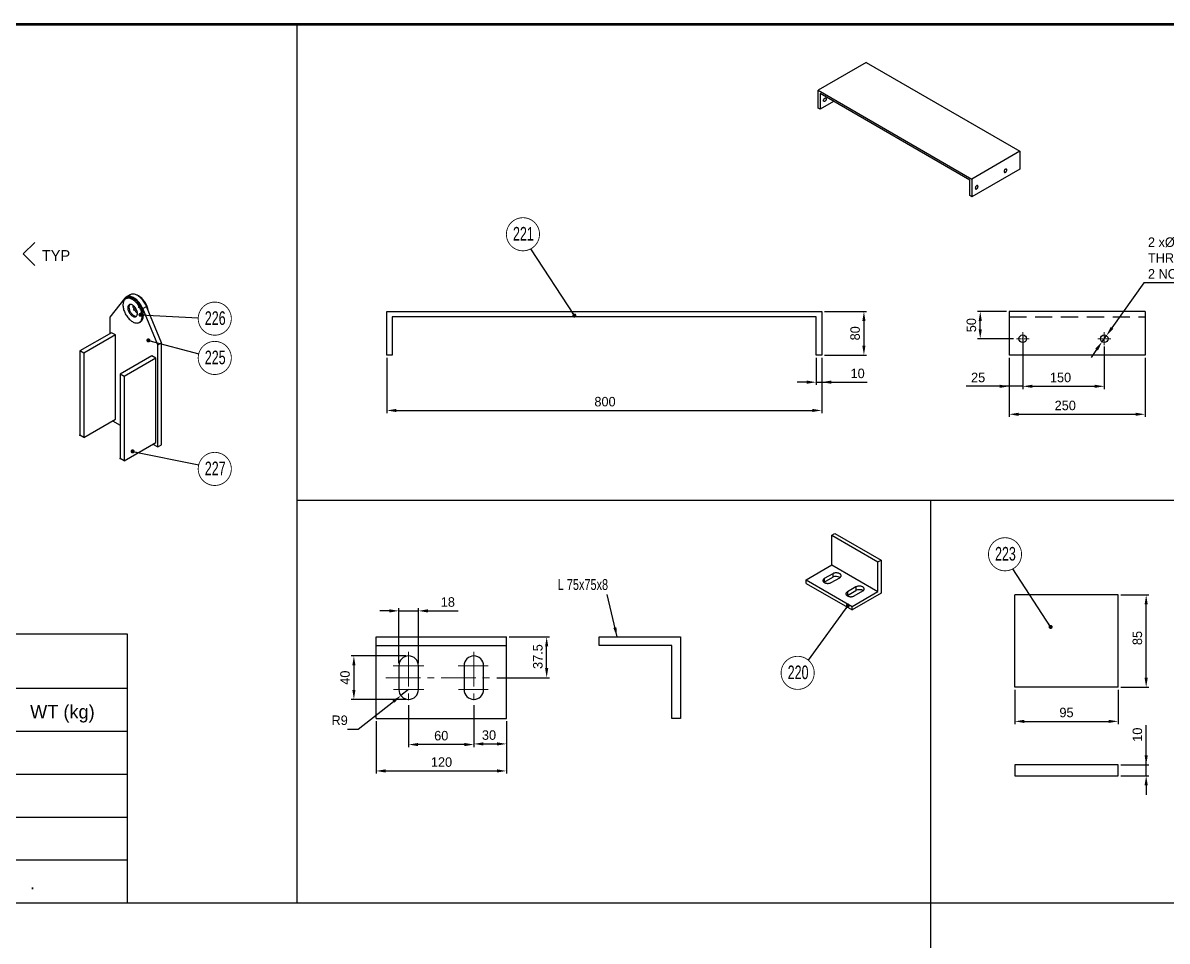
# Model space of a CAD drawing. Header units: millimetres. Extents: x 0 to 16187, y -20471 to 6290.
# Drawn here: x 12631.7 to 13052.8, y 3085.6 to 3423.6 of the extents above; entities that cross this region are included whole.
import ezdxf
from ezdxf.enums import TextEntityAlignment as Align

# ---------------------------------------------------------------- set-up
doc = ezdxf.new("R2010")
doc.units = ezdxf.units.MM
doc.header["$PDSIZE"] = -1
doc.linetypes.add('CENTERX2', pattern=[20.32, 12.7, -2.54, 2.54, -2.54])
doc.linetypes.add('HIDDEN', pattern=[9.525, 6.35, -3.175])
doc.layers.add('BORDER1', color=3, linetype='Continuous')
doc.layers.add('BORDER2', color=7, linetype='Continuous')
doc.styles.add('ROMANC', font='ROMANC', dxfattribs={"height": 5})
doc.styles.add('ROMANS', font='ROMANS.shx', dxfattribs={"width": 0.8})
doc.styles.add('ROMANT', font='ROMANT', dxfattribs={"height": 4})
doc.styles.add('SLDTEXTSTYLE0', font='TXT', dxfattribs={"width": 0.75})
doc.styles.add('SLDTEXTSTYLE2', font='TXT', dxfattribs={"width": 0.686449})
doc.dimstyles.new('AM_ISO', dxfattribs={"dimtxt": 3.5, "dimasz": 3.5, "dimexe": 1, "dimexo": 1, "dimgap": 1.5, "dimtad": 1, "dimdsep": 46, "dimtxsty": 'Standard', "dimcen": 0, "dimclrd": 1, "dimclre": 1, "dimclrt": 1, "dimadec": 0, "dimazin": 2, "dimtp": 0.1, "dimtm": 0.1, "dimtfac": 0.71, "dimtdec": 3, "dimtmove": 0, "dimatfit": 3, "dimfxl": 1, "dimlwd": -1, "dimlwe": -1, "dimarcsym": 1})
doc.dimstyles.new('AM_ISO$3', dxfattribs={"dimtxt": 3.5, "dimasz": 3.5, "dimexe": 1, "dimexo": 1, "dimgap": 1.5, "dimtad": 1, "dimtoh": 1, "dimdsep": 46, "dimtxsty": 'Standard', "dimcen": 0, "dimclrd": 1, "dimclre": 1, "dimclrt": 1, "dimadec": 0, "dimazin": 2, "dimtp": 0.1, "dimtm": 0.1, "dimtfac": 0.71, "dimtdec": 3, "dimtofl": 0, "dimtmove": 0, "dimatfit": 0, "dimfxl": 1, "dimlwd": -1, "dimlwe": -1, "dimarcsym": 1})
doc.dimstyles.new('AM_ISO$7', dxfattribs={"dimtxt": 3.5, "dimasz": 3.5, "dimexe": 1, "dimexo": 1, "dimgap": 1.5, "dimtad": 1, "dimtoh": 1, "dimdsep": 46, "dimtxsty": 'Standard', "dimcen": 0, "dimclrd": 1, "dimclre": 1, "dimclrt": 1, "dimadec": 0, "dimazin": 2, "dimtp": 0.1, "dimtm": 0.1, "dimtfac": 0.71, "dimtdec": 3, "dimtmove": 0, "dimatfit": 3, "dimfxl": 1, "dimlwd": -1, "dimlwe": -1, "dimarcsym": 1})
doc.dimstyles.new('SLDDIMSTYLE7', dxfattribs={"dimtxt": 0.18, "dimasz": 3.556, "dimexe": 0, "dimexo": 0.0625, "dimgap": 0, "dimtad": 0, "dimtih": 1, "dimtoh": 1, "dimdec": 0, "dimrnd": 1e-09, "dimzin": 0, "dimdsep": 46, "dimtxsty": 'Standard', "dimsah": 1, "dimcen": 0.09, "dimadec": 0, "dimazin": 0, "dimtfac": 3.556, "dimtdec": 0, "dimtofl": 0, "dimtmove": 0, "dimatfit": 3, "dimfxl": 1, "dimfrac": 2, "dimtolj": 1, "dimtzin": 0, "dimarcsym": 0})

# ---------------------------------------------------------------- blocks, each defined once
blk = doc.blocks.new('*U609')
at = {"layer": 'BORDER1', "color": 154, "true_color": 0x1859a9, "const_width": 1}
blk.add_lwpolyline([(1.81, 811), (1144, 811), (1144, 0), (0, 0), (0, 811)], close=True, dxfattribs=at)
at = {"layer": 'BORDER2', "flags": 8}
for tag, height, style, p in [('REV-A', 3.24, 'ROMANS', (986.93, 140.25)), ('RE-A', 8.06, 'ROMANT', (1084.63, 7.17))]:
    blk.add_attdef(tag, text='', height=height, dxfattribs=dict(at, style=style)).set_placement(p, align=Align.CENTER)
at = {"layer": 'BORDER2', "style": 'ROMANS', "width": 3.830216}
blk.add_attdef('DATE-A', text='', height=3.24, dxfattribs=at).set_placement((995.51, 140.25), (1008.51, 140.25), align=Align.FIT)
at = {"layer": 'BORDER2'}
for tag, height, style, p in [('DRN-A', 3.24, 'ROMANS', (1018.38, 140.25)), ('CHD-A', 3.24, 'ROMANS', (1032.35, 140.25)), ('APD-A', 3.24, 'ROMANS', (1046.64, 140.25)), ('CONS_CONT_VEND', 4.2, 'ROMANC', (1061.39, 72.83))]:
    blk.add_attdef(tag, text='', height=height, dxfattribs=dict(at, style=style)).set_placement(p, align=Align.CENTER)
at = {"layer": 'BORDER2', "style": 'ROMANS', "width": 0.8}
for tag, p, height in [('1:X', (997.23, 122.55), 3.5), ('LOC', (1042.74, 122.55), 3.5), ('PROJ_NO', (1118.64, 122.55), 3.5), ('CONS_DRG_NO', (1011, 63), 3)]:
    blk.add_attdef(tag, p, '', height=height, dxfattribs=at)
at = {"layer": 'BORDER2', "lineweight": 30, "width": 0.8, "flags": 104}
blk.add_attdef('COMMENTS-A', text='', height=2.2, dxfattribs=at).set_placement((1055.21, 142.07), align=Align.MIDDLE_LEFT)
at = {"layer": 'BORDER2', "style": 'ROMANS', "width": 0.8}
for tag, p in [('PROJECT_TITLE_1', (1061.07, 55.35)), ('PROJECT_TITLE_2', (1061.07, 49.3))]:
    blk.add_attdef(tag, text='', height=3.5, dxfattribs=at).set_placement(p, align=Align.MIDDLE)
at = {"layer": 'BORDER2', "style": 'ROMANT', "width": 0.8}
for tag, p in [('DRG_TITLE_1', (1061.07, 36.31)), ('DRG_TITLE_2', (1061.07, 28.31)), ('DRG_TITLE_3', (1061.07, 20.31))]:
    blk.add_attdef(tag, text='', height=5, dxfattribs=at).set_placement(p, align=Align.CENTER)
at = {"layer": 'BORDER2', "style": 'ROMANT'}
for tag, p in [('AR', (995, 7.17)), ('PA', (1011.74, 7.17)), ('DC', (1028.45, 7.17)), ('TS', (1120.84, 7.17))]:
    blk.add_attdef(tag, p, '', height=8.06, dxfattribs=at)
for tag, p in [('SRNO', (1074.7, 7.17)), ('SH', (1115.8, 7.18))]:
    blk.add_attdef(tag, text='', height=8.06, dxfattribs=at).set_placement(p, align=Align.RIGHT)
at = {"layer": 'BORDER2', "style": 'ROMANS', "flags": 2}
blk.add_attdef('TB_VERSION', text='', height=2, dxfattribs=at).set_placement((1, -1), align=Align.TOP_LEFT)
blk = doc.blocks.new('*D4279')
at = {"color": 1, "linetype": 'ByBlock'}
for p, q in [((12797.68, 3172.46), (12797.68, 3157.19)), ((12809.68, 3166.57), (12809.68, 3157.19)), ((12801.18, 3158.19), (12806.18, 3158.19))]:
    blk.add_line(p, q, dxfattribs=at)
at = {"color": 1}
for points in [[(12801.18, 3158.77), (12801.18, 3157.6), (12797.68, 3158.19)], [(12806.18, 3157.6), (12806.18, 3158.77), (12809.68, 3158.19)]]:
    blk.add_solid(points, dxfattribs=at)
at = {"layer": 'Defpoints', "color": 0}
for p in [(12797.68, 3173.46), (12809.68, 3167.57), (12809.68, 3158.19)]:
    blk.add_point(p, dxfattribs=at)
at = {"color": 1, "insert": (12803.25, 3163.19), "char_height": 3.5, "attachment_point": 2}
blk.add_mtext('30', dxfattribs=at)
blk = doc.blocks.new('SW_NOTE_0_3')
at = {"color": 0, "linetype": 'Continuous', "lineweight": 0, "insert": (0.5, 4.9), "char_height": 10, "attachment_point": 1, "style": 'SLDTEXTSTYLE0'}
blk.add_mtext('L 75x75x8', dxfattribs=at)
blk = doc.blocks.new('*D4281')
at = {"color": 1, "linetype": 'ByBlock'}
for p, q in [((12765.67, 3300.35), (12765.67, 3279.94)), ((12925.67, 3300.35), (12925.67, 3279.94)), ((12769.17, 3280.94), (12922.17, 3280.94))]:
    blk.add_line(p, q, dxfattribs=at)
at = {"color": 1}
for points in [[(12769.17, 3281.53), (12769.17, 3280.36), (12765.67, 3280.94)], [(12922.17, 3280.36), (12922.17, 3281.53), (12925.67, 3280.94)]]:
    blk.add_solid(points, dxfattribs=at)
at = {"layer": 'Defpoints', "color": 0}
for p in [(12765.67, 3301.35), (12925.67, 3301.35), (12925.67, 3280.94)]:
    blk.add_point(p, dxfattribs=at)
at = {"color": 1, "insert": (12845.94, 3285.94), "char_height": 3.5, "attachment_point": 2}
blk.add_mtext('800', dxfattribs=at)
blk = doc.blocks.new('*D4282')
at = {"color": 1, "linetype": 'ByBlock'}
for p, q in [((12923.67, 3300.35), (12923.67, 3290.35)), ((12925.67, 3300.35), (12925.67, 3290.35)), ((12920.17, 3291.35), (12916.67, 3291.35)), ((12923.67, 3291.35), (12925.67, 3291.35)), ((12925.67, 3291.35), (12942.44, 3291.35)), ((12929.17, 3291.35), (12932.67, 3291.35))]:
    blk.add_line(p, q, dxfattribs=at)
at = {"color": 1}
for points in [[(12920.17, 3290.77), (12920.17, 3291.94), (12923.67, 3291.35)], [(12929.17, 3291.94), (12929.17, 3290.77), (12925.67, 3291.35)]]:
    blk.add_solid(points, dxfattribs=at)
at = {"layer": 'Defpoints', "color": 0}
for p in [(12923.67, 3301.35), (12925.67, 3301.35), (12925.67, 3291.35)]:
    blk.add_point(p, dxfattribs=at)
at = {"color": 1, "insert": (12938.9, 3296.35), "char_height": 3.5, "attachment_point": 2}
blk.add_mtext('10', dxfattribs=at)
blk = doc.blocks.new('*D4285')
at = {"color": 1, "linetype": 'ByBlock'}
for p, q in [((12999.66, 3308.25), (12999.66, 3288.84)), ((12994.66, 3300.35), (12994.66, 3288.84)), ((12994.66, 3289.84), (12978.82, 3289.84)), ((12991.16, 3289.84), (12987.66, 3289.84)), ((12999.66, 3289.84), (12994.66, 3289.84)), ((13003.16, 3289.84), (13006.66, 3289.84))]:
    blk.add_line(p, q, dxfattribs=at)
at = {"color": 1}
for points in [[(12991.16, 3289.25), (12991.16, 3290.42), (12994.66, 3289.84)], [(13003.16, 3290.42), (13003.16, 3289.25), (12999.66, 3289.84)]]:
    blk.add_solid(points, dxfattribs=at)
at = {"layer": 'Defpoints', "color": 0}
for p in [(12999.66, 3309.25), (12994.66, 3301.35), (12994.66, 3289.84)]:
    blk.add_point(p, dxfattribs=at)
at = {"color": 1, "insert": (12983.24, 3294.84), "char_height": 3.5, "attachment_point": 2}
blk.add_mtext('25', dxfattribs=at)
blk = doc.blocks.new('*D4286')
at = {"color": 1, "linetype": 'ByBlock'}
for p, q in [((12999.66, 3304.45), (12999.66, 3288.84)), ((13029.66, 3304.45), (13029.66, 3288.84)), ((13003.16, 3289.84), (13026.16, 3289.84))]:
    blk.add_line(p, q, dxfattribs=at)
at = {"color": 1}
for points in [[(13003.16, 3290.42), (13003.16, 3289.25), (12999.66, 3289.84)], [(13026.16, 3289.25), (13026.16, 3290.42), (13029.66, 3289.84)]]:
    blk.add_solid(points, dxfattribs=at)
at = {"layer": 'Defpoints', "color": 0}
for p in [(12999.66, 3305.45), (13029.66, 3305.45), (13029.66, 3289.84)]:
    blk.add_point(p, dxfattribs=at)
at = {"color": 1, "insert": (13013.56, 3294.84), "char_height": 3.5, "attachment_point": 2}
blk.add_mtext('150', dxfattribs=at)
blk = doc.blocks.new('*D4287')
at = {"color": 1, "linetype": 'ByBlock'}
for p, q in [((12994.66, 3300.35), (12994.66, 3278.54)), ((13044.66, 3300.35), (13044.66, 3278.54)), ((12998.16, 3279.54), (13041.16, 3279.54))]:
    blk.add_line(p, q, dxfattribs=at)
at = {"color": 1}
for points in [[(12998.16, 3280.12), (12998.16, 3278.95), (12994.66, 3279.54)], [(13041.16, 3278.95), (13041.16, 3280.12), (13044.66, 3279.54)]]:
    blk.add_solid(points, dxfattribs=at)
at = {"layer": 'Defpoints', "color": 0}
for p in [(12994.66, 3301.35), (13044.66, 3301.35), (13044.66, 3279.54)]:
    blk.add_point(p, dxfattribs=at)
at = {"color": 1, "insert": (13015.3, 3284.54), "char_height": 3.5, "attachment_point": 2}
blk.add_mtext('250', dxfattribs=at)
blk = doc.blocks.new('*D4288')
at = {"color": 1, "linetype": 'ByBlock'}
for p, q in [((12926.67, 3317.35), (12942.21, 3317.35)), ((12941.21, 3313.85), (12941.21, 3304.85)), ((12926.67, 3301.35), (12942.21, 3301.35))]:
    blk.add_line(p, q, dxfattribs=at)
at = {"color": 1}
for points in [[(12941.79, 3313.85), (12940.62, 3313.85), (12941.21, 3317.35)], [(12940.62, 3304.85), (12941.79, 3304.85), (12941.21, 3301.35)]]:
    blk.add_solid(points, dxfattribs=at)
at = {"layer": 'Defpoints', "color": 0}
for p in [(12925.67, 3317.35), (12925.67, 3301.35), (12941.21, 3301.35)]:
    blk.add_point(p, dxfattribs=at)
at = {"color": 1, "insert": (12936.21, 3309.34), "char_height": 3.5, "attachment_point": 2, "rotation": 90}
blk.add_mtext('80', dxfattribs=at)
blk = doc.blocks.new('*D4289')
at = {"color": 1, "linetype": 'ByBlock'}
for p, q in [((13044.22, 3327.99), (13032.48, 3311.36)), ((13147.98, 3327.99), (13044.22, 3327.99)), ((13028.85, 3306.21), (13030.46, 3308.5)), ((13026.83, 3303.35), (13024.81, 3300.49))]:
    blk.add_line(p, q, dxfattribs=at)
at = {"color": 1}
for points in [[(13032.01, 3311.69), (13032.96, 3311.02), (13030.46, 3308.5)], [(13027.31, 3303.01), (13026.35, 3303.69), (13028.85, 3306.21)]]:
    blk.add_solid(points, dxfattribs=at)
at = {"layer": 'Defpoints', "color": 0}
for p in [(13028.85, 3306.21), (13030.46, 3308.5)]:
    blk.add_point(p, dxfattribs=at)
at = {"color": 1, "insert": (13045.72, 3344.65), "char_height": 3.5, "width": 102.2587, "attachment_point": 1}
blk.add_mtext('2 x%%c14 HOLES\\PTHRU ON THIS FACE AS SHOWN.\\P2 NO ON OPPOSITE SIDE', dxfattribs=at)
blk = doc.blocks.new('SW_CENTERMARKSYMBOL_6')
at = {"color": 0, "linetype": 'Continuous', "lineweight": 18}
for p, q in [((-0.1, 0), (-0.472, 0)), ((0, 0), (-0.05, 0)), ((0, 0.1), (0, 0.472)), ((0, 0), (0, 0.05)), ((0, 0), (0, -0.05)), ((0, 0), (0.05, 0)), ((0.1, 0), (0.472, 0)), ((0, -0.1), (0, -0.472))]:
    blk.add_line(p, q, dxfattribs=at)
blk = doc.blocks.new('SW_CENTERMARKSYMBOL_7')
at = {"color": 0, "linetype": 'Continuous', "lineweight": 18}
for p, q in [((-0.1, 0), (-0.472, 0)), ((0, 0), (-0.05, 0)), ((0, 0.1), (0, 0.472)), ((0, 0), (0, 0.05)), ((0, 0), (0, -0.05)), ((0, 0), (0.05, 0)), ((0.1, 0), (0.472, 0)), ((0, -0.1), (0, -0.472))]:
    blk.add_line(p, q, dxfattribs=at)
blk = doc.blocks.new('*D4378')
at = {"color": 1, "linetype": 'ByBlock'}
for p, q in [((12761.68, 3166.57), (12761.68, 3147.23)), ((12809.68, 3166.57), (12809.68, 3147.23)), ((12765.18, 3148.23), (12806.18, 3148.23))]:
    blk.add_line(p, q, dxfattribs=at)
at = {"color": 1}
for points in [[(12765.18, 3148.82), (12765.18, 3147.65), (12761.68, 3148.23)], [(12806.18, 3147.65), (12806.18, 3148.82), (12809.68, 3148.23)]]:
    blk.add_solid(points, dxfattribs=at)
at = {"layer": 'Defpoints', "color": 0}
for p in [(12761.68, 3167.57), (12809.68, 3167.57), (12809.68, 3148.23)]:
    blk.add_point(p, dxfattribs=at)
at = {"color": 1, "insert": (12785.78, 3151.48), "char_height": 3.5, "attachment_point": 5}
blk.add_mtext('120', dxfattribs=at)
blk = doc.blocks.new('*D4379')
at = {"color": 1, "linetype": 'ByBlock'}
for p, q in [((12810.68, 3197.57), (12825.47, 3197.57)), ((12824.47, 3186.07), (12824.47, 3194.07)), ((12806.08, 3182.57), (12825.47, 3182.57))]:
    blk.add_line(p, q, dxfattribs=at)
at = {"color": 1}
for points in [[(12825.05, 3194.07), (12823.89, 3194.07), (12824.47, 3197.57)], [(12823.89, 3186.07), (12825.05, 3186.07), (12824.47, 3182.57)]]:
    blk.add_solid(points, dxfattribs=at)
at = {"layer": 'Defpoints', "color": 0}
for p in [(12809.68, 3197.57), (12824.47, 3197.57), (12805.08, 3182.57)]:
    blk.add_point(p, dxfattribs=at)
at = {"color": 1, "insert": (12821.22, 3190.33), "char_height": 3.5, "attachment_point": 5, "rotation": 90}
blk.add_mtext('37.5', dxfattribs=at)
blk = doc.blocks.new('*D4381')
at = {"color": 1, "linetype": 'ByBlock'}
for p, q in [((12773.68, 3172.46), (12773.68, 3156.95)), ((12797.68, 3172.46), (12797.68, 3156.95)), ((12794.18, 3157.95), (12777.18, 3157.95))]:
    blk.add_line(p, q, dxfattribs=at)
at = {"color": 1}
for points in [[(12777.18, 3158.53), (12777.18, 3157.36), (12773.68, 3157.95)], [(12794.18, 3157.36), (12794.18, 3158.53), (12797.68, 3157.95)]]:
    blk.add_solid(points, dxfattribs=at)
at = {"layer": 'Defpoints', "color": 0}
for p in [(12773.68, 3173.46), (12797.68, 3173.46), (12773.68, 3157.95)]:
    blk.add_point(p, dxfattribs=at)
at = {"color": 1, "insert": (12785.68, 3161.2), "char_height": 3.5, "attachment_point": 5}
blk.add_mtext('60', dxfattribs=at)
blk = doc.blocks.new('*D4382')
at = {"color": 1, "linetype": 'ByBlock'}
for p, q in [((12772.68, 3190.57), (12752.54, 3190.57)), ((12753.54, 3187.07), (12753.54, 3178.07)), ((12772.68, 3174.57), (12752.54, 3174.57))]:
    blk.add_line(p, q, dxfattribs=at)
at = {"color": 1}
for points in [[(12754.12, 3187.07), (12752.96, 3187.07), (12753.54, 3190.57)], [(12752.96, 3178.07), (12754.12, 3178.07), (12753.54, 3174.57)]]:
    blk.add_solid(points, dxfattribs=at)
at = {"layer": 'Defpoints', "color": 0}
for p in [(12773.68, 3190.57), (12753.54, 3174.57), (12773.68, 3174.57)]:
    blk.add_point(p, dxfattribs=at)
at = {"color": 1, "insert": (12750.29, 3182.57), "char_height": 3.5, "attachment_point": 5, "rotation": 90}
blk.add_mtext('40', dxfattribs=at)
blk = doc.blocks.new('*D4383')
at = {"color": 1, "linetype": 'ByBlock'}
for p, q in [((12766.58, 3207.16), (12763.08, 3207.16)), ((12770.08, 3187.97), (12770.08, 3208.16)), ((12770.08, 3207.16), (12777.28, 3207.16)), ((12777.28, 3187.97), (12777.28, 3208.16)), ((12780.78, 3207.16), (12791.95, 3207.16))]:
    blk.add_line(p, q, dxfattribs=at)
at = {"color": 1}
for points in [[(12766.58, 3206.57), (12766.58, 3207.74), (12770.08, 3207.16)], [(12780.78, 3207.74), (12780.78, 3206.57), (12777.28, 3207.16)]]:
    blk.add_solid(points, dxfattribs=at)
at = {"layer": 'Defpoints', "color": 0}
for p in [(12777.28, 3207.16), (12770.08, 3186.97), (12777.28, 3186.97)]:
    blk.add_point(p, dxfattribs=at)
at = {"color": 1, "insert": (12788.12, 3210.41), "char_height": 3.5, "attachment_point": 5}
blk.add_mtext('18', dxfattribs=at)
blk = doc.blocks.new('*D4384')
at = {"color": 1, "linetype": 'ByBlock'}
for p, q in [((12773.68, 3178.17), (12770.85, 3175.95)), ((12755.05, 3163.62), (12768.09, 3173.8)), ((12751.21, 3163.62), (12755.05, 3163.62))]:
    blk.add_line(p, q, dxfattribs=at)
at = {"color": 1}
blk.add_solid([(12768.45, 3173.34), (12767.73, 3174.26), (12770.85, 3175.95)], dxfattribs=at)
at = {"layer": 'Defpoints', "color": 0}
for p in [(12770.85, 3175.95), (12773.68, 3178.17)]:
    blk.add_point(p, dxfattribs=at)
at = {"color": 1, "insert": (12748.3, 3166.87), "char_height": 3.5, "attachment_point": 5}
blk.add_mtext('R9', dxfattribs=at)
blk = doc.blocks.new('*D4387')
at = {"color": 1, "linetype": 'ByBlock'}
for p, q in [((12993.66, 3317.35), (12983.01, 3317.35)), ((12984.01, 3310.85), (12984.01, 3313.85)), ((12996.3, 3307.35), (12983.01, 3307.35))]:
    blk.add_line(p, q, dxfattribs=at)
at = {"color": 1}
for points in [[(12984.6, 3313.85), (12983.43, 3313.85), (12984.01, 3317.35)], [(12983.43, 3310.85), (12984.6, 3310.85), (12984.01, 3307.35)]]:
    blk.add_solid(points, dxfattribs=at)
at = {"layer": 'Defpoints', "color": 0}
for p in [(12984.01, 3317.35), (12994.66, 3317.35), (12997.3, 3307.35)]:
    blk.add_point(p, dxfattribs=at)
at = {"color": 1, "insert": (12980.76, 3312.35), "char_height": 3.5, "attachment_point": 5, "rotation": 90}
blk.add_mtext('50', dxfattribs=at)
blk = doc.blocks.new('*D4419')
at = {"color": 1, "linetype": 'ByBlock'}
for p, q in [((13045.07, 3150.46), (13045.07, 3165.12)), ((13045.07, 3153.96), (13045.07, 3157.46)), ((13035.75, 3150.46), (13046.07, 3150.46)), ((13045.07, 3146.46), (13045.07, 3150.46)), ((13035.75, 3146.46), (13046.07, 3146.46)), ((13045.07, 3142.96), (13045.07, 3139.46))]:
    blk.add_line(p, q, dxfattribs=at)
at = {"color": 1}
for points in [[(13044.49, 3153.96), (13045.65, 3153.96), (13045.07, 3150.46)], [(13045.65, 3142.96), (13044.49, 3142.96), (13045.07, 3146.46)]]:
    blk.add_solid(points, dxfattribs=at)
at = {"layer": 'Defpoints', "color": 0}
for p in [(13034.75, 3150.46), (13045.07, 3150.46), (13034.75, 3146.46)]:
    blk.add_point(p, dxfattribs=at)
at = {"color": 1, "insert": (13040.07, 3161.58), "char_height": 3.5, "attachment_point": 2, "rotation": 90}
blk.add_mtext('10', dxfattribs=at)
blk = doc.blocks.new('*D4420')
at = {"color": 1, "linetype": 'ByBlock'}
for p, q in [((13035.75, 3213.04), (13046.07, 3213.04)), ((13045.07, 3182.54), (13045.07, 3209.54)), ((13035.75, 3179.04), (13046.07, 3179.04))]:
    blk.add_line(p, q, dxfattribs=at)
at = {"color": 1}
for points in [[(13045.65, 3209.54), (13044.49, 3209.54), (13045.07, 3213.04)], [(13044.49, 3182.54), (13045.65, 3182.54), (13045.07, 3179.04)]]:
    blk.add_solid(points, dxfattribs=at)
at = {"layer": 'Defpoints', "color": 0}
for p in [(13034.75, 3213.04), (13045.07, 3213.04), (13034.75, 3179.04)]:
    blk.add_point(p, dxfattribs=at)
at = {"color": 1, "insert": (13040.07, 3197.17), "char_height": 3.5, "attachment_point": 2, "rotation": 90}
blk.add_mtext('85', dxfattribs=at)
blk = doc.blocks.new('*D4421')
at = {"color": 1, "linetype": 'ByBlock'}
for p, q in [((12996.75, 3178.04), (12996.75, 3165.48)), ((13034.75, 3178.04), (13034.75, 3165.48)), ((13000.25, 3166.48), (13031.25, 3166.48))]:
    blk.add_line(p, q, dxfattribs=at)
at = {"color": 1}
for points in [[(13000.25, 3167.06), (13000.25, 3165.89), (12996.75, 3166.48)], [(13031.25, 3165.89), (13031.25, 3167.06), (13034.75, 3166.48)]]:
    blk.add_solid(points, dxfattribs=at)
at = {"layer": 'Defpoints', "color": 0}
for p in [(12996.75, 3179.04), (13034.75, 3179.04), (13034.75, 3166.48)]:
    blk.add_point(p, dxfattribs=at)
at = {"color": 1, "insert": (13015.75, 3169.73), "char_height": 3.5, "attachment_point": 5}
blk.add_mtext('95', dxfattribs=at)

msp = doc.modelspace()

# ---------------------------------------------------------------- linework, layer by layer
for p, q in [((12732.59566, 3423.13313), (12356.33443, 3423.13313)), ((12732.59566, 3423.13313), (12732.59566, 3099.63324)), ((12636.14362, 3342.81443), (12631.90268, 3338.57349)), ((12636.14362, 3334.33255), (12631.90268, 3338.57349)), ((12732.59566, 3247.93104), (13320.21526, 3247.93104)), ((12965.70586, 3247.93104), (12965.70586, 3099.63324)), ((12341.21526, 3198.73977), (12670.10512, 3198.73977)), ((12670.10512, 3198.73977), (12670.10512, 3099.63324)), ((12341.21526, 3178.70465), (12670.10512, 3178.70465)), ((12341.21526, 3162.89037), (12670.10512, 3162.89037)), ((12341.21526, 3147.07609), (12670.10512, 3147.07609)), ((12341.21526, 3131.2618), (12670.10512, 3131.2618)), ((12341.21526, 3115.44752), (12670.10512, 3115.44752)), ((12341.21526, 3099.63324), (12670.10512, 3099.63324)), ((12670.10512, 3099.63324), (12732.59566, 3099.63324)), ((12732.59566, 3099.63324), (13320.21526, 3099.63324)), ((12965.70586, 3099.63324), (12965.70586, 2612.13313))]:
    msp.add_line(p, q)
at = {"color": 7, "linetype": 'Continuous', "lineweight": 25}
for p, q in [((12942.03894, 3409.01616), (12924.36127, 3398.81106)), ((12942.03894, 3409.01616), (12998.60748, 3376.35984)), ((12924.36127, 3392.27873), (12924.36127, 3398.81106)), ((12924.36127, 3398.81106), (12980.92981, 3366.15473)), ((12980.2227, 3365.7464), (12925.06837, 3397.58631)), ((12925.06837, 3397.58631), (12925.06837, 3391.87053)), ((12930.01892, 3394.72842), (12925.06837, 3391.87053)), ((12925.06837, 3391.87053), (12924.36127, 3392.27873)), ((12998.60748, 3376.35984), (12980.92981, 3366.15473)), ((12998.60748, 3376.35984), (12998.60748, 3369.82751)), ((12998.60748, 3369.82751), (12980.92981, 3359.62241)), ((12980.2227, 3360.03061), (12980.2227, 3365.7464)), ((12980.92981, 3366.15473), (12980.92981, 3359.62241)), ((12980.92981, 3359.62241), (12980.2227, 3360.03061)), ((12669.24043, 3322.23804), (12663.69039, 3315.28784)), ((12670.02943, 3322.27267), (12669.60516, 3322.02775)), ((12671.19366, 3323.5221), (12669.77945, 3322.7057)), ((12675.81801, 3318.44088), (12677.23223, 3319.25729)), ((12681.36806, 3305.08274), (12675.81801, 3318.44088)), ((12682.78227, 3305.89915), (12677.23223, 3319.25729)), ((12663.69039, 3315.28784), (12663.69039, 3309.16392)), ((12674.60476, 3313.36726), (12675.02902, 3313.61218)), ((12765.66556, 3301.35304), (12765.66556, 3317.35304)), ((12765.66556, 3317.35304), (12925.66556, 3317.35304)), ((12923.66556, 3315.35304), (12767.66556, 3315.35304)), ((12767.66556, 3315.35304), (12767.66556, 3301.35304)), ((12923.66556, 3301.35304), (12923.66556, 3315.35304)), ((12925.66556, 3317.35304), (12925.66556, 3301.35304)), ((12994.65588, 3317.35304), (12994.65588, 3301.35304)), ((13044.65588, 3317.35304), (12994.65588, 3317.35304)), ((13044.65588, 3317.35304), (13044.65588, 3301.35304)), ((12664.3975, 3309.57212), (12652.73023, 3302.83675)), ((12665.81171, 3308.75571), (12664.3975, 3309.57212)), ((12665.81171, 3308.75571), (12654.14445, 3302.02035)), ((12665.81171, 3277.72716), (12665.81171, 3308.75571)), ((12681.36806, 3305.08274), (12682.78227, 3305.89915)), ((12682.78227, 3268.33827), (12682.78227, 3305.89915)), ((12654.14445, 3302.02035), (12652.73023, 3302.83675)), ((12652.73023, 3302.83675), (12652.73023, 3271.8082)), ((12654.14445, 3302.02035), (12654.14445, 3270.99179)), ((12679.24674, 3300.99984), (12667.57948, 3294.26447)), ((12680.66095, 3300.18343), (12679.24674, 3300.99984)), ((12681.36806, 3267.52186), (12681.36806, 3305.08274)), ((12767.66556, 3301.35304), (12765.66556, 3301.35304)), ((12925.66556, 3301.35304), (12923.66556, 3301.35304)), ((13044.65588, 3301.35304), (12994.65588, 3301.35304)), ((12680.66095, 3300.18343), (12668.99369, 3293.44806)), ((12680.66095, 3269.15488), (12680.66095, 3300.18343)), ((12668.99369, 3293.44806), (12667.57948, 3294.26447)), ((12667.57948, 3294.26447), (12667.57948, 3263.23592)), ((12668.99369, 3293.44806), (12668.99369, 3262.41951)), ((12654.14445, 3270.99179), (12665.81171, 3277.72716)), ((12664.75088, 3277.11476), (12667.57948, 3275.48184)), ((12654.14445, 3270.99179), (12652.73023, 3271.8082)), ((12668.99369, 3262.41951), (12680.66095, 3269.15488)), ((12679.60012, 3268.54247), (12681.36806, 3267.52186)), ((12681.36806, 3267.52186), (12682.78227, 3268.33827)), ((12668.99369, 3262.41951), (12667.57948, 3263.23592)), ((12929.39642, 3235.01755), (12930.52779, 3235.67068)), ((12929.39642, 3224.07591), (12929.39642, 3235.01755)), ((12929.39642, 3235.01755), (12946.36698, 3225.22066)), ((12930.52779, 3235.67068), (12947.49835, 3225.87378)), ((12946.36698, 3225.22066), (12947.49835, 3225.87378)), ((12946.36698, 3214.27901), (12946.36698, 3225.22066)), ((12947.49835, 3225.87378), (12947.49835, 3213.62567)), ((12919.92119, 3218.60597), (12929.39642, 3224.07591)), ((12929.39642, 3224.07591), (12946.36698, 3214.27901)), ((12919.92119, 3217.29951), (12919.92119, 3218.60597)), ((12919.92119, 3218.60597), (12936.89175, 3208.80908)), ((12919.92119, 3217.29951), (12936.89175, 3207.50261)), ((12926.51164, 3217.667), (12926.6387, 3217.74853)), ((12929.74997, 3220.8511), (12926.6387, 3219.055)), ((12926.6387, 3217.74853), (12929.74997, 3219.54463)), ((12926.6387, 3219.055), (12926.6387, 3217.74853)), ((12929.18429, 3217.58546), (12932.29555, 3219.38156)), ((12929.74997, 3220.8511), (12929.74997, 3219.54463)), ((12934.99692, 3212.76855), (12935.12398, 3212.85008)), ((12938.23525, 3215.95265), (12935.12398, 3214.15655)), ((12935.12398, 3212.85008), (12938.23525, 3214.64618)), ((12935.12398, 3214.15655), (12935.12398, 3212.85008)), ((12936.89175, 3208.80908), (12946.36698, 3214.27901)), ((12947.49835, 3213.62567), (12936.89175, 3207.50261)), ((12937.66957, 3212.68701), (12940.78084, 3214.48311)), ((12938.23525, 3215.95265), (12938.23525, 3214.64618)), ((13034.7507, 3213.03833), (12996.7507, 3213.03833)), ((12996.7507, 3179.03833), (12996.7507, 3213.03833)), ((13034.7507, 3179.03833), (13034.7507, 3213.03833)), ((12936.89175, 3207.50261), (12936.89175, 3208.80908)), ((12761.6828, 3194.36648), (12761.6828, 3197.56648)), ((12761.6828, 3197.56648), (12809.6828, 3197.56648)), ((12809.6828, 3194.36648), (12809.6828, 3197.56648)), ((12843.73725, 3194.36648), (12843.73725, 3197.56648)), ((12843.73725, 3197.56648), (12873.73725, 3197.56648)), ((12873.73725, 3197.56648), (12873.73725, 3167.56648)), ((12761.6828, 3194.36648), (12809.6828, 3194.36648)), ((12761.6828, 3167.56648), (12761.6828, 3194.36648)), ((12809.6828, 3167.56648), (12809.6828, 3194.36648)), ((12870.53725, 3194.36648), (12843.73725, 3194.36648)), ((12870.53725, 3167.56648), (12870.53725, 3194.36648)), ((12770.0828, 3186.96648), (12770.0828, 3178.16648)), ((12777.2828, 3178.16648), (12777.2828, 3186.96648)), ((12794.0828, 3186.96648), (12794.0828, 3178.16648)), ((12801.2828, 3178.16648), (12801.2828, 3186.96648)), ((13034.7507, 3179.03833), (12996.7507, 3179.03833)), ((12761.6828, 3167.56648), (12809.6828, 3167.56648)), ((12873.73725, 3167.56648), (12870.53725, 3167.56648)), ((13034.7507, 3150.45759), (12996.7507, 3150.45759)), ((12996.7507, 3150.45759), (12996.7507, 3146.45759)), ((13034.7507, 3146.45759), (13034.7507, 3150.45759)), ((12996.7507, 3146.45759), (13034.7507, 3146.45759))]:
    msp.add_line(p, q, dxfattribs=at)
at = {"color": 7, "linetype": 'Continuous'}
for p, q in [((12672.52922, 3317.94243), (12672.52922, 3318.0301)), ((12672.52922, 3317.94243), (12672.56719, 3317.92051)), ((12674.3677, 3319.00376), (12674.3677, 3319.09143)), ((12674.3677, 3319.00376), (12674.40566, 3318.98184)), ((12652.73023, 3271.8082), (12652.73023, 3271.89588)), ((12652.73023, 3271.8082), (12652.7682, 3271.83012)), ((12667.57948, 3263.23592), (12667.57948, 3263.32359)), ((12667.57948, 3263.23592), (12667.61744, 3263.25783))]:
    msp.add_line(p, q, dxfattribs=at)
at = {"color": 2, "linetype": 'HIDDEN'}
msp.add_line((12994.65588, 3315.35304), (13044.65588, 3315.35304), dxfattribs=at)
at = {"color": 3, "linetype": 'CENTERX2', "lineweight": 18}
for p, q in [((12773.6828, 3192.03208), (12773.6828, 3173.46144)), ((12797.6828, 3192.03208), (12797.6828, 3173.46144)), ((12768.00829, 3186.96648), (12779.22692, 3186.96648)), ((12791.93552, 3186.96648), (12802.8912, 3186.96648)), ((12765.33506, 3182.56648), (12805.07678, 3182.56648)), ((12768.07349, 3178.16648), (12779.29211, 3178.16648)), ((12792.00071, 3178.16648), (12802.9564, 3178.16648))]:
    msp.add_line(p, q, dxfattribs=at)
at = {"color": 7, "linetype": 'Continuous', "lineweight": 25, "flags": 128}
for points in [[(12926.34116, 3395.05492), (12926.35357, 3395.18927), (12926.39018, 3395.33121), (12926.44915, 3395.47363), (12926.52753, 3395.60938), (12926.62138, 3395.73166), (12926.726, 3395.83432), (12926.83614, 3395.91224), (12926.94628, 3395.96149), (12927.0509, 3395.97961), (12927.14475, 3395.9657), (12927.22313, 3395.92044), (12927.2821, 3395.8461), (12927.3187, 3395.74643), (12927.33111, 3395.6264), (12927.3187, 3395.49205), (12927.2821, 3395.35011), (12927.22313, 3395.20769), (12927.14475, 3395.07194), (12927.0509, 3394.94967), (12926.94628, 3394.847), (12926.83614, 3394.76908), (12926.726, 3394.71983), (12926.62138, 3394.70171), (12926.52753, 3394.71562), (12926.44915, 3394.76088), (12926.39018, 3394.83522), (12926.35357, 3394.93489), (12926.34116, 3395.05492)], [(12993.79915, 3369.50134), (12993.78674, 3369.62137), (12993.75013, 3369.72104), (12993.69116, 3369.79538), (12993.61279, 3369.84064), (12993.51894, 3369.85455), (12993.41432, 3369.83643), (12993.30418, 3369.78718), (12993.19403, 3369.70926), (12993.08942, 3369.6066), (12992.99556, 3369.48432), (12992.91719, 3369.34857), (12992.85822, 3369.20615), (12992.82161, 3369.06421), (12992.8092, 3368.92986), (12992.82161, 3368.80983), (12992.85822, 3368.71016), (12992.91719, 3368.63582), (12992.99556, 3368.59056), (12993.08942, 3368.57665), (12993.19403, 3368.59477), (12993.30418, 3368.64402), (12993.41432, 3368.72194), (12993.51894, 3368.82461), (12993.61279, 3368.94688), (12993.69116, 3369.08263), (12993.75013, 3369.22505), (12993.78674, 3369.36699), (12993.79915, 3369.50134)], [(12983.19255, 3363.37828), (12983.18014, 3363.49831), (12983.14353, 3363.59798), (12983.08456, 3363.67232), (12983.00619, 3363.71758), (12982.91234, 3363.73149), (12982.80772, 3363.71337), (12982.69757, 3363.66412), (12982.58743, 3363.5862), (12982.48281, 3363.48354), (12982.38896, 3363.36126), (12982.31059, 3363.22551), (12982.25162, 3363.08309), (12982.21501, 3362.94115), (12982.2026, 3362.8068), (12982.21501, 3362.68677), (12982.25162, 3362.5871), (12982.31059, 3362.51276), (12982.38896, 3362.4675), (12982.48281, 3362.45359), (12982.58743, 3362.47171), (12982.69757, 3362.52096), (12982.80772, 3362.59888), (12982.91234, 3362.70154), (12983.00619, 3362.82382), (12983.08456, 3362.95957), (12983.14353, 3363.10199), (12983.18014, 3363.24393), (12983.19255, 3363.37828)], [(12675.64049, 3315.65648), (12675.62809, 3316.00527), (12675.59098, 3316.36593), (12675.52942, 3316.73593), (12675.44383, 3317.11268), (12675.33483, 3317.49352), (12675.20317, 3317.8758), (12675.04978, 3318.25683), (12674.87573, 3318.63393), (12674.68225, 3319.00447), (12674.47069, 3319.36584), (12674.24254, 3319.7155), (12673.99939, 3320.05101), (12673.74296, 3320.37001), (12673.47503, 3320.67027), (12673.1975, 3320.94968), (12672.9123, 3321.20627), (12672.62144, 3321.43825), (12672.32696, 3321.644), (12672.03092, 3321.82206), (12671.7354, 3321.97119), (12671.44247, 3322.09034), (12671.15418, 3322.17868), (12670.87257, 3322.23559), (12670.5996, 3322.26067), (12670.33719, 3322.25374), (12670.08718, 3322.21485), (12669.85133, 3322.14428), (12669.63128, 3322.04251), (12669.42858, 3321.91027), (12669.24465, 3321.74848), (12669.08079, 3321.55827), (12668.93814, 3321.34098), (12668.8177, 3321.09814), (12668.72032, 3320.83144), (12668.64669, 3320.54277), (12668.5973, 3320.23413), (12668.57253, 3319.9077), (12668.57253, 3319.56577), (12668.5973, 3319.21073), (12668.64669, 3318.84508), (12668.72032, 3318.47138), (12668.8177, 3318.09225), (12668.93814, 3317.71036), (12669.08079, 3317.32837), (12669.24465, 3316.94897), (12669.42858, 3316.57482), (12669.63128, 3316.20855), (12669.85133, 3315.85272), (12670.08718, 3315.50983), (12670.33719, 3315.18229), (12670.5996, 3314.87239), (12670.87257, 3314.5823), (12671.15418, 3314.31407), (12671.44247, 3314.06957), (12671.7354, 3313.85051), (12672.03092, 3313.65844), (12672.32696, 3313.4947), (12672.62144, 3313.36044), (12672.9123, 3313.2566), (12673.1975, 3313.18391), (12673.47503, 3313.14288), (12673.74296, 3313.1338), (12673.99939, 3313.15673), (12674.24254, 3313.21151), (12674.47069, 3313.29775), (12674.68225, 3313.41486), (12674.87573, 3313.56201), (12675.04978, 3313.73816), (12675.20317, 3313.94209), (12675.33483, 3314.17235), (12675.44383, 3314.42735), (12675.52942, 3314.70528), (12675.59098, 3315.0042), (12675.62809, 3315.32201), (12675.64049, 3315.65648)], [(12675.81801, 3318.44088), (12675.64016, 3318.84162), (12675.4421, 3319.23652), (12675.22511, 3319.62301), (12674.99061, 3319.99858), (12674.74012, 3320.3608), (12674.47526, 3320.7073), (12674.19777, 3321.03585), (12673.90943, 3321.3443), (12673.61213, 3321.63064), (12673.30779, 3321.89303), (12672.9984, 3322.12975), (12672.68595, 3322.33927), (12672.37249, 3322.52023), (12672.06005, 3322.67145), (12671.75066, 3322.79195), (12671.44632, 3322.88094), (12671.14902, 3322.93785), (12670.86068, 3322.9623), (12670.58319, 3322.95415), (12670.31833, 3322.91344), (12670.06784, 3322.84044), (12669.83334, 3322.73561), (12669.61635, 3322.59965), (12669.41829, 3322.43343), (12669.24043, 3322.23804)], [(12676.06476, 3315.90141), (12676.05236, 3316.2502), (12676.01525, 3316.61086), (12675.95368, 3316.98086), (12675.8681, 3317.3576), (12675.75909, 3317.73845), (12675.62744, 3318.12072), (12675.47405, 3318.50175), (12675.3, 3318.87885), (12675.10652, 3319.24939), (12674.89496, 3319.61076), (12674.6668, 3319.96042), (12674.42366, 3320.29593), (12674.16722, 3320.61494), (12673.8993, 3320.91519), (12673.62176, 3321.1946), (12673.33657, 3321.45119), (12673.04571, 3321.68317), (12672.75122, 3321.88892), (12672.45518, 3322.06698), (12672.15966, 3322.21611), (12671.86673, 3322.33526), (12671.57845, 3322.42361), (12671.29684, 3322.48051), (12671.02387, 3322.50559), (12670.76146, 3322.49866), (12670.51145, 3322.45977), (12670.27559, 3322.3892), (12670.05554, 3322.28743), (12670.02943, 3322.27267)], [(12677.23223, 3319.25729), (12677.05437, 3319.65803), (12676.85631, 3320.05293), (12676.63932, 3320.43942), (12676.40482, 3320.81499), (12676.15433, 3321.17721), (12675.88948, 3321.52371), (12675.61198, 3321.85226), (12675.32364, 3322.1607), (12675.02634, 3322.44705), (12674.722, 3322.70944), (12674.41261, 3322.94616), (12674.10017, 3323.15568), (12673.78671, 3323.33664), (12673.47426, 3323.48786), (12673.16487, 3323.60835), (12672.86053, 3323.69735), (12672.56323, 3323.75426), (12672.2749, 3323.77871), (12671.9974, 3323.77056), (12671.73255, 3323.72985), (12671.48205, 3323.65684), (12671.24755, 3323.55202), (12671.19366, 3323.5221)], [(12677.83344, 3317.81026), (12677.79216, 3318.04219), (12677.70658, 3318.41893), (12677.59757, 3318.79978), (12677.46591, 3319.18206), (12677.31252, 3319.56308), (12677.13848, 3319.94019), (12676.94499, 3320.31072), (12676.73344, 3320.67209), (12676.50528, 3321.02175), (12676.26214, 3321.35726), (12676.0057, 3321.67627), (12675.73778, 3321.97652), (12675.46024, 3322.25593), (12675.17504, 3322.51252), (12674.88418, 3322.7445), (12674.5897, 3322.95025), (12674.29366, 3323.12831), (12673.99814, 3323.27744), (12673.70521, 3323.39659), (12673.58896, 3323.43575)], [(12673.87273, 3316.67699), (12673.86032, 3316.92559), (12673.82327, 3317.18503), (12673.7621, 3317.45166), (12673.67767, 3317.72174), (12673.57116, 3317.99148), (12673.44406, 3318.2571), (12673.29817, 3318.51485), (12673.13553, 3318.76114), (12672.95842, 3318.99249), (12672.76934, 3319.20567), (12672.57092, 3319.39767), (12672.36596, 3319.56581), (12672.15734, 3319.70772), (12671.94799, 3319.82141), (12671.74084, 3319.90529), (12671.5388, 3319.95817), (12671.3447, 3319.97932), (12671.16128, 3319.96844), (12670.99111, 3319.92567), (12670.83657, 3319.85163), (12670.69984, 3319.74735), (12670.58284, 3319.6143), (12670.4872, 3319.45434), (12670.41427, 3319.26971), (12670.36507, 3319.06302), (12670.3403, 3318.83715), (12670.3403, 3318.59529), (12670.36507, 3318.34083), (12670.41427, 3318.07733), (12670.4872, 3317.8085), (12670.58284, 3317.53812), (12670.69984, 3317.26997), (12670.83657, 3317.00782), (12670.99111, 3316.75536), (12671.16128, 3316.51612), (12671.3447, 3316.29346), (12671.5388, 3316.09052), (12671.74084, 3315.91013), (12671.94799, 3315.75483), (12672.15734, 3315.62681), (12672.36596, 3315.52785), (12672.57092, 3315.45935), (12672.76934, 3315.42227), (12672.95842, 3315.41713), (12673.13553, 3315.444), (12673.29817, 3315.5025), (12673.44406, 3315.59182), (12673.57116, 3315.71069), (12673.67767, 3315.85746), (12673.7621, 3316.03006), (12673.82327, 3316.22606), (12673.86032, 3316.44272), (12673.87273, 3316.67699)], [(12671.08532, 3319.95369), (12671.0071, 3319.85922), (12670.91146, 3319.69926), (12670.83853, 3319.51463), (12670.78933, 3319.30794), (12670.76456, 3319.08208), (12670.76456, 3318.84021), (12670.78933, 3318.58575), (12670.83853, 3318.32225), (12670.91146, 3318.05343), (12671.0071, 3317.78304), (12671.12411, 3317.51489), (12671.26084, 3317.25274), (12671.41538, 3317.00028), (12671.58555, 3316.76104), (12671.76897, 3316.53838), (12671.96306, 3316.33544), (12672.1651, 3316.15505), (12672.37225, 3315.99976), (12672.58161, 3315.87173), (12672.79023, 3315.77277), (12672.99518, 3315.70427), (12673.1936, 3315.66719), (12673.38269, 3315.66205), (12673.54886, 3315.68624)], [(12671.08532, 3319.95369), (12671.0071, 3319.85922), (12670.91146, 3319.69926), (12670.83853, 3319.51463), (12670.78933, 3319.30794), (12670.76456, 3319.08208), (12670.76456, 3318.84021), (12670.78933, 3318.58575), (12670.83853, 3318.32225), (12670.91146, 3318.05343), (12671.0071, 3317.78304), (12671.12411, 3317.51489), (12671.26084, 3317.25274), (12671.41538, 3317.00028), (12671.58555, 3316.76104), (12671.76897, 3316.53838), (12671.96306, 3316.33544), (12672.1651, 3316.15505), (12672.37225, 3315.99976), (12672.58161, 3315.87173), (12672.79023, 3315.77277), (12672.99518, 3315.70427), (12673.1936, 3315.66719), (12673.38269, 3315.66205), (12673.54886, 3315.68624)], [(12672.17713, 3319.69549), (12672.17878, 3319.65662), (12672.20355, 3319.40216), (12672.25274, 3319.13866), (12672.32567, 3318.86983), (12672.42131, 3318.59945), (12672.53832, 3318.3313), (12672.67505, 3318.06915), (12672.82959, 3317.81669), (12672.99976, 3317.57745), (12673.18318, 3317.35479), (12673.37727, 3317.15185), (12673.57932, 3316.97146), (12673.78647, 3316.81616), (12673.87126, 3316.76085)], [(12672.17713, 3319.69549), (12672.17878, 3319.65662), (12672.20355, 3319.40216), (12672.25274, 3319.13866), (12672.32567, 3318.86983), (12672.42131, 3318.59945), (12672.53832, 3318.3313), (12672.67505, 3318.06915), (12672.82959, 3317.81669), (12672.99976, 3317.57745), (12673.18318, 3317.35479), (12673.37727, 3317.15185), (12673.57932, 3316.97146), (12673.78647, 3316.81616), (12673.87126, 3316.76085)], [(12675.02902, 3313.61218), (12675.10652, 3313.65978), (12675.3, 3313.80693), (12675.47405, 3313.98308), (12675.62744, 3314.18701), (12675.75909, 3314.41728), (12675.8681, 3314.67227), (12675.95368, 3314.9502), (12676.01525, 3315.24912), (12676.05236, 3315.56693), (12676.06476, 3315.90141)], [(12932.29555, 3219.38156), (12932.43006, 3219.46845), (12932.54687, 3219.56348), (12932.64451, 3219.66547), (12932.72175, 3219.77313), (12932.77763, 3219.8851), (12932.81144, 3219.99998), (12932.82276, 3220.11633), (12932.81144, 3220.23267), (12932.77763, 3220.34755), (12932.72175, 3220.45953), (12932.64451, 3220.56718), (12932.54687, 3220.66917), (12932.43006, 3220.76421), (12932.29555, 3220.8511), (12932.14504, 3220.92874), (12931.98042, 3220.99617), (12931.80375, 3221.05254), (12931.61727, 3221.09713), (12931.4233, 3221.12939), (12931.2243, 3221.14891), (12931.02276, 3221.15545), (12930.82123, 3221.14891), (12930.62223, 3221.12939), (12930.42826, 3221.09713), (12930.24177, 3221.05254), (12930.06511, 3220.99617), (12929.90048, 3220.92874), (12929.74997, 3220.8511)], [(12926.6387, 3219.055), (12926.5042, 3218.96811), (12926.38739, 3218.87307), (12926.28975, 3218.77109), (12926.2125, 3218.66343), (12926.15662, 3218.55146), (12926.12281, 3218.43657), (12926.11149, 3218.32023), (12926.12281, 3218.20389), (12926.15662, 3218.08901), (12926.2125, 3217.97703), (12926.28975, 3217.86937), (12926.38739, 3217.76739), (12926.5042, 3217.67235), (12926.6387, 3217.58546), (12926.78921, 3217.50782), (12926.95384, 3217.44038), (12927.1305, 3217.38402), (12927.31699, 3217.33942), (12927.51096, 3217.30717), (12927.70996, 3217.28765), (12927.91149, 3217.28111), (12928.11303, 3217.28765), (12928.31203, 3217.30717), (12928.506, 3217.33942), (12928.69248, 3217.38402), (12928.86915, 3217.44038), (12929.03377, 3217.50782), (12929.18429, 3217.58546)], [(12935.12398, 3214.15655), (12934.98948, 3214.06966), (12934.87267, 3213.97463), (12934.77503, 3213.87264), (12934.69778, 3213.76498), (12934.6419, 3213.65301), (12934.60809, 3213.53813), (12934.59677, 3213.42178), (12934.60809, 3213.30544), (12934.6419, 3213.19056), (12934.69778, 3213.07858), (12934.77503, 3212.97093), (12934.87267, 3212.86894), (12934.98948, 3212.7739), (12935.12398, 3212.68701), (12935.27449, 3212.60937), (12935.43912, 3212.54194), (12935.61578, 3212.48557), (12935.80227, 3212.44098), (12935.99624, 3212.40872), (12936.19524, 3212.3892), (12936.39677, 3212.38266), (12936.59831, 3212.3892), (12936.79731, 3212.40872), (12936.99128, 3212.44098), (12937.17777, 3212.48557), (12937.35443, 3212.54194), (12937.51906, 3212.60937), (12937.66957, 3212.68701)], [(12940.78084, 3214.48311), (12940.91534, 3214.57), (12941.03215, 3214.66504), (12941.12979, 3214.76702), (12941.20703, 3214.87468), (12941.26291, 3214.98665), (12941.29673, 3215.10154), (12941.30804, 3215.21788), (12941.29673, 3215.33422), (12941.26291, 3215.44911), (12941.20703, 3215.56108), (12941.12979, 3215.66874), (12941.03215, 3215.77072), (12940.91534, 3215.86576), (12940.78084, 3215.95265), (12940.63033, 3216.03029), (12940.4657, 3216.09773), (12940.28903, 3216.15409), (12940.10255, 3216.19869), (12939.90858, 3216.23094), (12939.70958, 3216.25046), (12939.50804, 3216.257), (12939.30651, 3216.25046), (12939.10751, 3216.23094), (12938.91354, 3216.19869), (12938.72705, 3216.15409), (12938.55039, 3216.09773), (12938.38576, 3216.03029), (12938.23525, 3215.95265)]]:
    msp.add_lwpolyline(points, dxfattribs=at)
at = {"color": 4, "const_width": 0.3125}
for points in [[(12821.84185, 3345.81507, 1), (12809.65435, 3345.81507, 1)], [(12708.43954, 3314.75115, 1), (12696.25204, 3314.75115, 1)], [(12708.43954, 3300.27606, 1), (12696.25204, 3300.27606, 1)], [(12708.43954, 3259.42054, 1), (12696.25204, 3259.42054, 1)], [(12999.22099, 3228.00371, 1), (12987.03349, 3228.00371, 1)], [(12922.92443, 3184.34168, 1), (12910.73693, 3184.34168, 1)]]:
    msp.add_lwpolyline(points, format="xyb", close=True, dxfattribs=at)
at = {"color": 7, "linetype": 'Continuous', "lineweight": 25}
for centre in [(12999.65588, 3307.35304), (13029.65588, 3307.35304)]:
    msp.add_circle(centre, 1.4, dxfattribs=at)
for centre, radius, start, end in [((12676.72534, 3320.36479), 4.16664, 195.2107436, 224.7838799), ((12931.01477, 3217.15933), 2.69989, 58.5706522, 117.9345736), ((12939.50005, 3212.26088), 2.69989, 58.5706522, 117.9345736), ((12773.6828, 3186.96648), 3.6, 0, 180), ((12797.6828, 3186.96648), 3.6, 0, 180), ((12773.6828, 3178.16648), 3.6, 180, 0), ((12797.6828, 3178.16648), 3.6, 180, 0)]:
    msp.add_arc(centre, radius, start, end, dxfattribs=at)
at = {"color": 7, "linetype": 'Continuous'}
for p in [(12672.52922, 3317.94243), (12674.3677, 3319.00376), (12652.73023, 3271.8082), (12667.57948, 3263.23592)]:
    msp.add_point(p, dxfattribs=at)

# ---------------------------------------------------------------- block references
at = {"color": 7, "linetype": 'Continuous', "lineweight": 0, "xscale": 5, "yscale": 5, "zscale": 5}
for name, p in [('SW_CENTERMARKSYMBOL_7', (12999.65588, 3307.35304)), ('SW_CENTERMARKSYMBOL_6', (13029.65588, 3307.35304))]:
    msp.add_blockref(name, p, dxfattribs=at)
at = {"color": 7, "linetype": 'Continuous', "lineweight": 0, "xscale": 0.4, "yscale": 0.4, "zscale": 0.4, "rotation": 360}
msp.add_blockref('SW_NOTE_0_3', (12828.35647, 3216.90074), dxfattribs=at)
at = {"layer": 'BORDER1'}
msp.add_blockref('*U609', (12341.21526, 2612.13313), dxfattribs=at)

# ---------------------------------------------------------------- texts
at = {"color": 4, "lineweight": 25, "style": 'SLDTEXTSTYLE2', "width": 0.686449}
for s, p in [('221', (12815.91457, 3346.00804)), ('226', (12702.51226, 3314.94413)), ('225', (12702.51226, 3300.46903)), ('227', (12702.51226, 3259.61351)), ('223', (12993.29371, 3228.19668)), ('220', (12916.99715, 3184.53465))]:
    msp.add_text(s, height=5, dxfattribs=at).set_placement(p, align=Align.MIDDLE_CENTER)
at = {"color": 1}
for s, height, p in [('TYP', 4, (12638.72576, 3335.97782)), ('WT (kg)', 5, (12634.39524, 3167.54011)), ('.', 5, (12634.39524, 3104.59294))]:
    msp.add_text(s, height=height, dxfattribs=at).set_placement(p)

# ---------------------------------------------------------------- dimensions: what is measured, and where the dimension line sits
dim = msp.add_diameter_dim_2p(p1=(13028.84854, 3306.20928), p2=(13030.46322, 3308.49681), text='2 x<> HOLES\\PTHRU ON THIS FACE AS SHOWN.\\P2 NO ON OPPOSITE SIDE', dimstyle='AM_ISO$3', override={"dimtxt": 3.5, "dimlfac": 5, "dimtxsty": 'Standard', "dimtofl": 1})
dim.commit()
dim.dimension.update_dxf_attribs({"geometry": '*D4289', "text_midpoint": (13096.84963, 3327.98653), "dimtype": 163})
for base, p1, p2, override, picture, middle in [((12941.2073, 3301.35304), (12925.66556, 3317.35304), (12925.66556, 3301.35304), {"dimtxt": 3.5, "dimlfac": 5}, '*D4288', (12941.2073, 3309.34187)), ((12984.01455, 3317.35304), (12997.29588, 3307.35304), (12994.65588, 3317.35304), {"dimtxt": 3.5, "dimlfac": 5}, '*D4387', (12984.01455, 3312.35304)), ((13045.07034, 3213.03833), (13034.7507, 3179.03833), (13034.7507, 3213.03833), {"dimtxt": 3.5, "dimlfac": 2.5}, '*D4420', (13045.07034, 3197.16735)), ((12824.47146, 3197.56648), (12805.07678, 3182.56648), (12809.6828, 3197.56648), {"dimtxt": 3.5, "dimlfac": 2.5}, '*D4379', (12824.47146, 3190.33102)), ((13045.07034, 3150.45759), (13034.7507, 3146.45759), (13034.7507, 3150.45759), {"dimtxt": 3.5, "dimlfac": 2.5}, '*D4419', (13045.07034, 3161.58259))]:
    dim = msp.add_linear_dim(base=base, p1=p1, p2=p2, angle=90, dimstyle='AM_ISO', override=override)
    dim.commit()
    dim.dimension.update_dxf_attribs({"geometry": picture, "text_midpoint": middle, "dimtype": 160})
for base, p1, p2, override, picture, middle in [((12994.65588, 3289.83646), (12999.65588, 3309.25304), (12994.65588, 3301.35304), {"dimtxt": 3.5, "dimlfac": 5}, '*D4285', (12983.23921, 3289.83646)), ((13029.65588, 3289.83646), (12999.65588, 3305.45304), (13029.65588, 3305.45304), {"dimtxt": 3.5, "dimlfac": 5}, '*D4286', (13013.56226, 3289.83646)), ((12925.66556, 3280.94243), (12765.66556, 3301.35304), (12925.66556, 3301.35304), {"dimtxt": 3.5, "dimlfac": 5}, '*D4281', (12845.93836, 3280.94243)), ((12925.66556, 3291.35304), (12923.66556, 3301.35304), (12925.66556, 3301.35304), {"dimtxt": 3.5, "dimlfac": 5}, '*D4282', (12938.90256, 3291.35304)), ((13044.65588, 3279.53524), (12994.65588, 3301.35304), (13044.65588, 3301.35304), {"dimtxt": 3.5, "dimlfac": 5}, '*D4287', (13015.29858, 3279.53524)), ((13034.7507, 3166.47828), (12996.7507, 3179.03833), (13034.7507, 3179.03833), {"dimlfac": 2.5}, '*D4421', (13015.7507, 3166.47828)), ((12809.6828, 3158.18506), (12797.6828, 3173.46144), (12809.6828, 3167.56648), {"dimtxt": 3.5, "dimlfac": 2.5}, '*D4279', (12803.24949, 3158.18506)), ((12809.6828, 3148.23407), (12761.6828, 3167.56648), (12809.6828, 3167.56648), {"dimlfac": 2.5}, '*D4378', (12785.78214, 3148.23407))]:
    dim = msp.add_linear_dim(base=base, p1=p1, p2=p2, dimstyle='AM_ISO', override=override)
    dim.commit()
    dim.dimension.update_dxf_attribs({"geometry": picture, "text_midpoint": middle, "dimtype": 160})
for base, p1, p2, picture, middle in [((12777.2828, 3207.15696), (12770.0828, 3186.96648), (12777.2828, 3186.96648), '*D4383', (12788.11613, 3210.40696)), ((12773.6828, 3157.94619), (12797.6828, 3173.46144), (12773.6828, 3173.46144), '*D4381', (12785.6828, 3161.19619))]:
    dim = msp.add_linear_dim(base=base, p1=p1, p2=p2, dimstyle='AM_ISO', override={"dimtxt": 3.5, "dimlfac": 2.5})
    dim.commit()
    dim.dimension.update_dxf_attribs({"geometry": picture, "text_midpoint": middle})
dim = msp.add_linear_dim(base=(12753.54052, 3174.56648), p1=(12773.6828, 3190.56648), p2=(12773.6828, 3174.56648), angle=90, dimstyle='AM_ISO', override={"dimtxt": 3.5, "dimlfac": 2.5})
dim.commit()
dim.dimension.update_dxf_attribs({"geometry": '*D4382', "text_midpoint": (12750.29052, 3182.56648)})
dim = msp.add_radius_dim(center=(12773.6828, 3178.16648), mpoint=(12770.84525, 3175.951), dimstyle='AM_ISO$3', override={"dimtxt": 3.5, "dimlfac": 2.5, "dimtofl": 1})
dim.commit()
dim.dimension.update_dxf_attribs({"geometry": '*D4384', "text_midpoint": (12748.29748, 3163.61657), "dimtype": 164})

# ---------------------------------------------------------------- leaders
at = {"color": 4}
for points in [[(12834.68459, 3315.88303), (12818.5872, 3340.42311)], [(12675.02008, 3316.16715), (12696.2602, 3315.0665)], [(12677.9355, 3306.73162), (12696.45345, 3301.82981)], [(12672.099, 3265.8761), (12696.45345, 3260.97429)], [(13009.92709, 3201.24401), (12995.96634, 3222.61174)], [(12935.30765, 3209.14378), (12920.69935, 3189.04988)]]:
    msp.add_leader(points, dimstyle='AM_ISO$7', override={"dimasz": 1.5, "dimldrblk": 'Dot'}, dxfattribs=at)
at = {"color": 7, "linetype": 'Continuous', "lineweight": 0}
msp.add_leader([(12850.36581, 3197.56648), (12846.79195, 3213.19877)], dimstyle='SLDDIMSTYLE7', dxfattribs=at)

doc.saveas('drawing.dxf')
